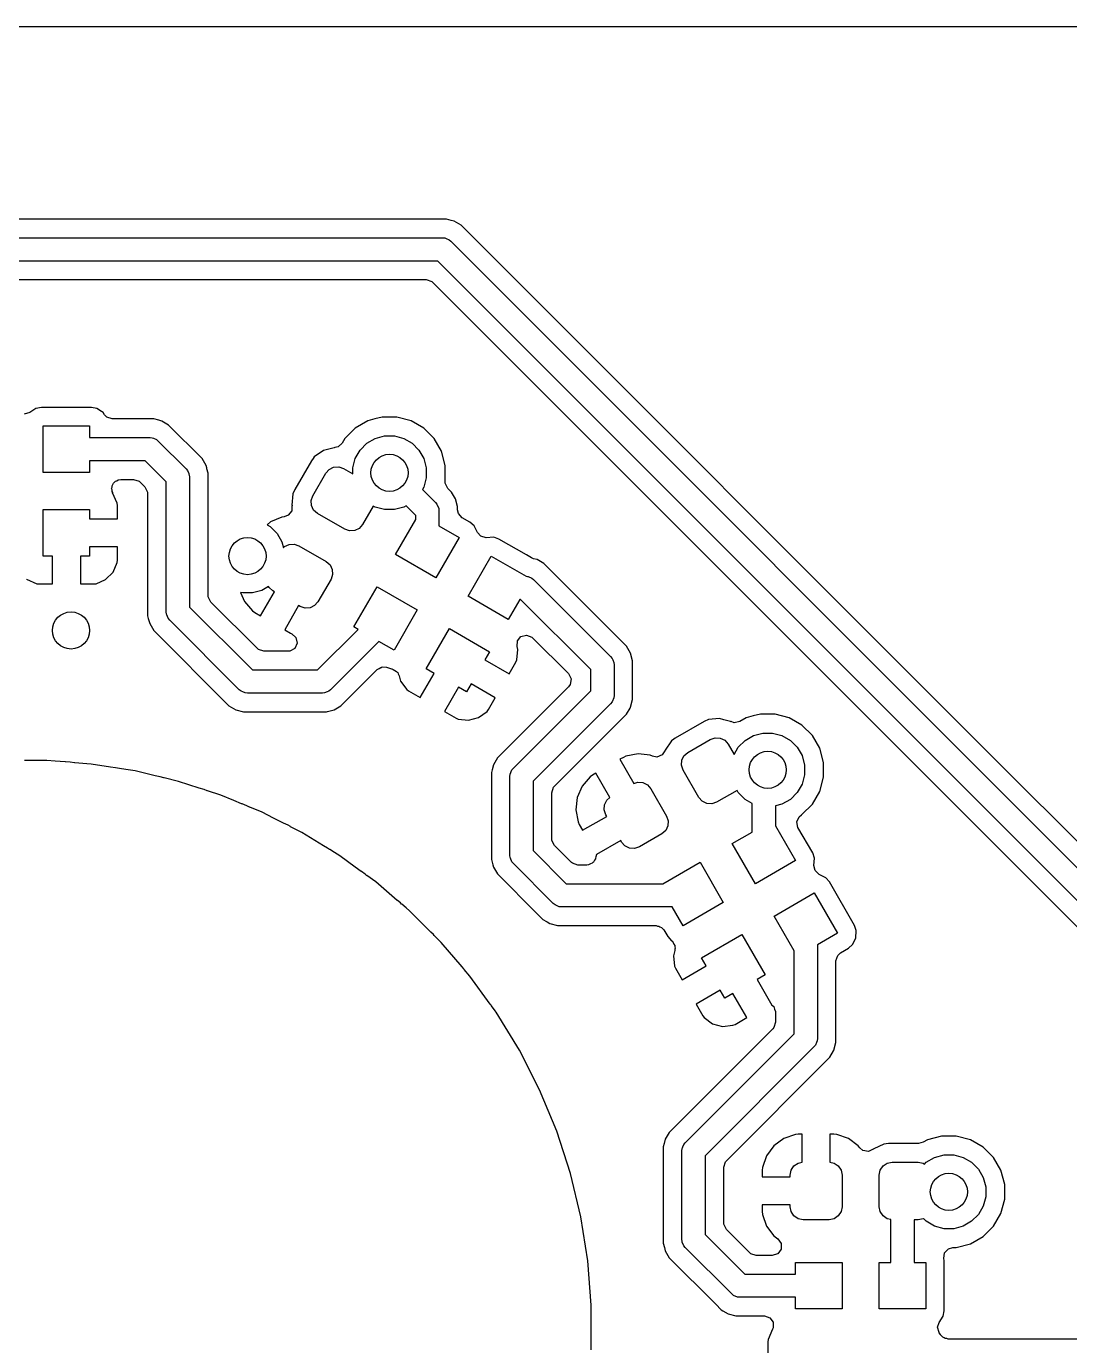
# Model space of a CAD drawing. Extents: x 0.79 to 7.64, y -5.35 to -0.98.
# Drawn here: x 2.757 to 3.199, y -1.543 to -0.984 of the extents above; entities that cross this region are included whole.
import ezdxf

# ---------------------------------------------------------------- set-up
doc = ezdxf.new("R2010")
doc.units = 0
doc.header["$MEASUREMENT"] = 0
doc.layers.add('BLACK', color=7, linetype='CONTINUOUS')

msp = doc.modelspace()

# ---------------------------------------------------------------- linework, layer by layer
at = {"layer": 'BLACK', "linetype": 'CONTINUOUS'}
for p, q in [((0.98442, -0.98427), (3.70865, -0.98427)), ((2.93476, -1.06593), (2.57649, -1.06593)), ((2.93675, -1.06646), (2.93476, -1.06593)), ((2.93802, -1.0668), (2.93675, -1.06646)), ((2.94094, -1.06849), (2.93802, -1.0668)), ((2.93802, -1.0668), (2.93802, -1.0668)), ((3.16314, -1.29068), (2.94094, -1.06849)), ((2.94094, -1.06849), (2.94094, -1.06849)), ((2.94094, -1.06849), (2.94094, -1.06849)), ((2.5748, -1.07382), (2.93307, -1.07382)), ((2.93307, -1.07382), (2.93403, -1.07391)), ((2.93403, -1.07391), (2.93403, -1.07391)), ((2.93403, -1.07391), (2.93455, -1.07413)), ((2.93455, -1.07413), (2.9358, -1.07465)), ((2.9358, -1.07465), (2.93581, -1.07465)), ((2.93581, -1.07465), (2.93655, -1.07526)), ((2.93655, -1.07526), (3.70624, -1.84495)), ((2.93103, -1.08366), (2.57684, -1.08366)), ((3.69783, -1.85046), (2.93103, -1.08366)), ((2.58173, -1.09156), (2.92615, -1.09156)), ((2.92615, -1.09156), (2.92844, -1.0923)), ((2.92844, -1.0923), (2.9289, -1.0927)), ((2.9289, -1.0927), (3.6888, -1.85259)), ((2.75807, -1.14786), (2.75575, -1.14852)), ((2.7607, -1.14611), (2.75807, -1.14786)), ((2.763, -1.14565), (2.7607, -1.14611)), ((2.7607, -1.14611), (2.7607, -1.14611)), ((2.78424, -1.14565), (2.763, -1.14565)), ((2.763, -1.14565), (2.763, -1.14565)), ((2.763, -1.14565), (2.763, -1.14565)), ((2.78654, -1.14611), (2.78424, -1.14565)), ((2.78424, -1.14565), (2.78424, -1.14565)), ((2.78851, -1.14742), (2.78654, -1.14611)), ((2.78654, -1.14611), (2.78654, -1.14611)), ((2.78654, -1.14611), (2.78654, -1.14611)), ((2.78654, -1.14611), (2.78654, -1.14611)), ((2.78916, -1.14785), (2.78851, -1.14742)), ((2.78981, -1.14884), (2.78916, -1.14785)), ((2.78916, -1.14785), (2.78916, -1.14785)), ((2.79076, -1.14983), (2.78981, -1.14884)), ((2.79306, -1.15057), (2.79076, -1.14983)), ((2.81074, -1.15057), (2.79306, -1.15057)), ((2.81274, -1.15111), (2.81074, -1.15057)), ((2.81074, -1.15057), (2.81074, -1.15057)), ((2.814, -1.15144), (2.81274, -1.15111)), ((2.90434, -1.15057), (2.90143, -1.15135)), ((2.90745, -1.14974), (2.90434, -1.15057)), ((2.91367, -1.14974), (2.90745, -1.14974)), ((2.91968, -1.15135), (2.91367, -1.14974)), ((2.76378, -1.17323), (2.76378, -1.15354)), ((2.76378, -1.15354), (2.78346, -1.15354)), ((2.78346, -1.15354), (2.78346, -1.15846)), ((2.81692, -1.15313), (2.814, -1.15144)), ((2.814, -1.15144), (2.814, -1.15144)), ((2.83112, -1.16733), (2.81692, -1.15313)), ((2.81692, -1.15313), (2.81692, -1.15313)), ((2.81692, -1.15313), (2.81692, -1.15313)), ((2.89604, -1.15446), (2.89164, -1.15886)), ((2.90143, -1.15135), (2.89604, -1.15446)), ((2.92508, -1.15446), (2.91968, -1.15135)), ((2.92948, -1.15886), (2.92508, -1.15446)), ((2.78346, -1.15846), (2.80906, -1.15846)), ((2.80906, -1.15846), (2.81002, -1.15856)), ((2.81002, -1.15856), (2.81002, -1.15856)), ((2.81002, -1.15856), (2.81053, -1.15877)), ((2.81053, -1.15877), (2.81179, -1.15929)), ((2.81179, -1.15929), (2.81179, -1.15929)), ((2.81179, -1.15929), (2.81253, -1.15991)), ((2.81253, -1.15991), (2.82435, -1.17172)), ((2.89053, -1.16078), (2.88874, -1.16239)), ((2.89164, -1.15886), (2.89053, -1.16078)), ((2.89807, -1.16379), (2.90097, -1.16089)), ((2.90097, -1.16089), (2.90453, -1.15883)), ((2.90453, -1.15883), (2.9085, -1.15777)), ((2.9085, -1.15777), (2.91261, -1.15777)), ((2.91261, -1.15777), (2.91659, -1.15883)), ((2.91659, -1.15883), (2.92015, -1.16089)), ((2.92015, -1.16089), (2.92305, -1.16379)), ((2.93259, -1.16425), (2.92948, -1.15886)), ((2.83281, -1.17025), (2.83112, -1.16733)), ((2.83112, -1.16733), (2.83112, -1.16733)), ((2.83112, -1.16733), (2.83112, -1.16733)), ((2.87817, -1.16733), (2.87747, -1.16824)), ((2.87867, -1.16668), (2.87817, -1.16733)), ((2.88255, -1.16396), (2.87867, -1.16668)), ((2.87867, -1.16668), (2.87867, -1.16668)), ((2.88711, -1.16274), (2.88255, -1.16396)), ((2.88255, -1.16396), (2.88255, -1.16396)), ((2.88745, -1.16271), (2.88711, -1.16274)), ((2.88874, -1.16239), (2.88744, -1.16261)), ((2.88744, -1.16261), (2.88745, -1.16271)), ((2.89495, -1.17132), (2.89601, -1.16735)), ((2.89601, -1.16735), (2.89807, -1.16379)), ((2.92305, -1.16379), (2.92511, -1.16735)), ((2.92511, -1.16735), (2.92617, -1.17132)), ((2.9342, -1.17025), (2.93259, -1.16425)), ((2.78346, -1.17323), (2.76378, -1.17323)), ((2.80702, -1.16831), (2.78346, -1.16831)), ((2.78346, -1.16831), (2.78346, -1.17323)), ((2.81594, -1.17724), (2.80702, -1.16831)), ((2.82435, -1.17172), (2.82496, -1.17246)), ((2.82496, -1.17246), (2.82496, -1.17246)), ((2.82496, -1.17246), (2.82546, -1.17367)), ((2.83308, -1.17125), (2.83281, -1.17025)), ((2.83281, -1.17025), (2.83281, -1.17025)), ((2.8332, -1.17173), (2.83308, -1.17125)), ((2.83308, -1.17125), (2.83308, -1.17125)), ((2.83368, -1.17351), (2.8332, -1.17173)), ((2.83368, -1.21793), (2.83368, -1.17351)), ((2.83368, -1.17351), (2.83368, -1.17351)), ((2.87747, -1.16824), (2.87039, -1.18051)), ((2.87747, -1.16824), (2.87747, -1.16824)), ((2.87747, -1.16824), (2.87747, -1.16824)), ((2.88352, -1.17355), (2.88494, -1.17193)), ((2.88494, -1.17193), (2.88687, -1.17098)), ((2.88687, -1.17098), (2.88902, -1.17084)), ((2.88902, -1.17084), (2.89105, -1.17153)), ((2.89105, -1.17153), (2.89495, -1.17378)), ((2.89495, -1.17378), (2.89495, -1.17132)), ((2.92617, -1.17132), (2.92617, -1.17544)), ((2.9342, -1.17027), (2.9342, -1.17025)), ((2.9342, -1.17649), (2.9342, -1.17027)), ((2.79297, -1.17889), (2.79336, -1.17835)), ((2.79297, -1.17946), (2.79297, -1.17889)), ((2.79336, -1.17835), (2.79358, -1.17772)), ((2.79358, -1.17772), (2.79405, -1.1774)), ((2.79405, -1.1774), (2.79438, -1.17695)), ((2.79438, -1.17695), (2.79502, -1.17674)), ((2.79502, -1.17674), (2.79557, -1.17636)), ((2.79557, -1.17636), (2.79667, -1.1762)), ((2.79667, -1.1762), (2.80213, -1.1762)), ((2.80213, -1.1762), (2.80442, -1.17695)), ((2.80442, -1.17695), (2.80489, -1.17734)), ((2.80489, -1.17734), (2.80691, -1.17936)), ((2.81594, -1.23228), (2.81594, -1.17724)), ((2.82546, -1.17367), (2.82558, -1.17398)), ((2.82558, -1.17398), (2.82569, -1.17424)), ((2.82569, -1.17424), (2.82579, -1.1752)), ((2.82579, -1.1752), (2.82579, -1.23025)), ((2.87801, -1.18309), (2.88352, -1.17355)), ((2.92617, -1.17544), (2.92511, -1.17941)), ((2.93417, -1.17671), (2.9342, -1.17649)), ((2.93419, -1.17783), (2.93417, -1.17671)), ((2.93528, -1.17998), (2.93419, -1.17783)), ((2.79278, -1.17999), (2.79297, -1.17946)), ((2.79297, -1.18063), (2.79278, -1.17999)), ((2.79297, -1.1813), (2.79297, -1.18063)), ((2.7933, -1.18176), (2.79297, -1.1813)), ((2.79323, -1.18186), (2.79331, -1.18182)), ((2.79516, -1.18623), (2.79323, -1.18186)), ((2.79331, -1.18182), (2.7933, -1.18176)), ((2.80691, -1.17936), (2.808, -1.18151)), ((2.808, -1.18151), (2.80805, -1.18212)), ((2.80805, -1.18212), (2.80805, -1.2306)), ((2.86964, -1.18233), (2.86923, -1.18703)), ((2.87039, -1.18051), (2.86964, -1.18233)), ((2.86964, -1.18233), (2.86964, -1.18233)), ((2.87039, -1.18051), (2.87039, -1.18051)), ((2.87732, -1.18513), (2.87801, -1.18309)), ((2.92511, -1.17941), (2.92454, -1.1804)), ((2.92454, -1.1804), (2.93007, -1.18593)), ((2.93684, -1.18154), (2.93528, -1.17998)), ((2.93853, -1.18446), (2.93684, -1.18154)), ((2.9394, -1.18772), (2.93853, -1.18446)), ((2.93853, -1.18446), (2.93853, -1.18446)), ((2.93853, -1.18446), (2.93853, -1.18446)), ((2.76378, -1.20866), (2.76378, -1.18898)), ((2.76378, -1.18898), (2.78346, -1.18898)), ((2.78346, -1.18898), (2.78346, -1.19291)), ((2.79528, -1.18721), (2.79516, -1.18623)), ((2.79528, -1.19291), (2.79528, -1.18721)), ((2.79528, -1.18721), (2.79528, -1.18721)), ((2.86912, -1.18952), (2.8676, -1.19139)), ((2.86923, -1.18738), (2.86912, -1.18952)), ((2.86923, -1.18703), (2.86923, -1.18703)), ((2.86923, -1.18703), (2.86925, -1.18711)), ((2.86926, -1.18737), (2.86923, -1.18738)), ((2.86925, -1.18711), (2.86924, -1.18721)), ((2.86924, -1.18721), (2.86926, -1.18737)), ((2.87746, -1.18728), (2.87732, -1.18513)), ((2.87841, -1.1892), (2.87746, -1.18728)), ((2.88003, -1.19062), (2.87841, -1.1892)), ((2.90369, -1.18744), (2.89915, -1.1953)), ((2.90453, -1.18793), (2.90369, -1.18744)), ((2.9085, -1.18899), (2.90453, -1.18793)), ((2.91261, -1.18899), (2.9085, -1.18899)), ((2.91659, -1.18793), (2.91261, -1.18899)), ((2.91758, -1.18736), (2.91659, -1.18793)), ((2.92166, -1.19145), (2.91758, -1.18736)), ((2.93007, -1.18593), (2.93068, -1.18667)), ((2.93068, -1.18667), (2.93141, -1.18845)), ((2.93141, -1.18845), (2.93151, -1.18941)), ((2.93151, -1.18941), (2.93151, -1.19585)), ((2.9394, -1.18904), (2.9394, -1.18772)), ((2.9394, -1.18772), (2.9394, -1.18772)), ((2.93974, -1.19063), (2.9394, -1.18904)), ((2.78346, -1.19291), (2.79528, -1.19291)), ((2.79528, -1.19291), (2.79528, -1.19291)), ((2.86008, -1.1942), (2.85867, -1.19541)), ((2.85867, -1.19541), (2.85998, -1.19617)), ((2.86487, -1.19211), (2.86008, -1.1942)), ((2.86008, -1.1942), (2.86008, -1.1942)), ((2.86592, -1.19199), (2.86487, -1.19211)), ((2.86487, -1.19211), (2.86487, -1.19211)), ((2.8676, -1.19139), (2.86592, -1.19199)), ((2.89162, -1.19731), (2.88003, -1.19062)), ((2.89915, -1.1953), (2.89773, -1.19691)), ((2.91314, -1.20798), (2.92166, -1.19321)), ((2.92166, -1.19321), (2.92166, -1.19145)), ((2.93151, -1.19585), (2.94003, -1.20077)), ((2.94135, -1.19242), (2.93974, -1.19063)), ((2.94465, -1.19432), (2.94135, -1.19242)), ((2.94642, -1.19587), (2.94465, -1.19432)), ((2.94781, -1.19869), (2.94642, -1.19587)), ((2.85998, -1.19617), (2.86289, -1.19907)), ((2.86289, -1.19907), (2.86494, -1.20263)), ((2.89366, -1.19801), (2.89162, -1.19731)), ((2.89581, -1.19787), (2.89366, -1.19801)), ((2.89773, -1.19691), (2.89581, -1.19787)), ((2.94003, -1.20077), (2.93019, -1.21782)), ((2.94781, -1.19871), (2.94781, -1.19869)), ((2.94781, -1.19869), (2.94781, -1.19869)), ((2.94923, -1.20028), (2.94781, -1.19871)), ((2.95157, -1.20087), (2.94923, -1.20028)), ((2.95472, -1.20066), (2.95157, -1.20087)), ((2.95694, -1.20142), (2.95472, -1.20066)), ((2.95472, -1.20066), (2.95472, -1.20066)), ((2.9686, -1.20815), (2.95694, -1.20142)), ((2.95694, -1.20142), (2.95694, -1.20142)), ((2.95694, -1.20142), (2.95694, -1.20142)), ((2.79528, -1.20472), (2.78346, -1.20472)), ((2.78346, -1.20472), (2.78346, -1.20866)), ((2.79528, -1.21043), (2.79528, -1.20472)), ((2.79528, -1.20472), (2.79528, -1.20472)), ((2.86494, -1.20263), (2.86562, -1.20515)), ((2.86562, -1.20515), (2.86605, -1.20466)), ((2.86605, -1.20466), (2.86797, -1.20371)), ((2.86797, -1.20371), (2.87012, -1.20357)), ((2.87012, -1.20357), (2.87216, -1.20426)), ((2.87216, -1.20426), (2.88375, -1.21095)), ((2.76772, -1.20866), (2.76378, -1.20866)), ((2.76772, -1.22047), (2.76772, -1.20866)), ((2.78346, -1.20866), (2.77953, -1.20866)), ((2.77953, -1.20866), (2.77953, -1.22047)), ((2.79338, -1.21545), (2.79516, -1.21141)), ((2.79516, -1.21141), (2.79528, -1.21043)), ((2.79528, -1.21043), (2.79528, -1.21043)), ((2.88375, -1.21095), (2.88537, -1.21237)), ((2.88537, -1.21237), (2.88632, -1.2143)), ((2.93019, -1.21782), (2.91314, -1.20798)), ((2.94383, -1.22569), (2.95367, -1.20864)), ((2.95367, -1.20864), (2.96849, -1.2172)), ((2.97072, -1.20937), (2.9686, -1.20815)), ((2.97166, -1.20976), (2.97072, -1.20937)), ((2.9731, -1.21015), (2.97166, -1.20976)), ((2.97602, -1.21183), (2.9731, -1.21015)), ((2.9731, -1.21015), (2.9731, -1.21015)), ((2.9731, -1.21015), (2.9731, -1.21015)), ((3.01104, -1.24686), (2.97602, -1.21183)), ((2.97602, -1.21183), (2.97602, -1.21183)), ((2.97602, -1.21183), (2.97602, -1.21183)), ((2.79026, -1.21857), (2.79338, -1.21545)), ((2.83368, -1.22536), (2.83368, -1.21793)), ((2.88646, -1.21645), (2.88577, -1.21848)), ((2.88632, -1.2143), (2.88646, -1.21645)), ((2.96849, -1.2172), (2.96911, -1.21726)), ((2.96911, -1.21726), (2.96911, -1.21726)), ((2.96911, -1.21726), (2.96935, -1.21736)), ((2.96935, -1.21736), (2.97089, -1.218)), ((2.97089, -1.218), (2.97089, -1.218)), ((2.97089, -1.218), (2.97163, -1.21861)), ((2.75666, -1.21843), (2.75666, -1.21843)), ((2.75666, -1.21843), (2.76103, -1.22036)), ((2.76103, -1.22036), (2.76202, -1.22047)), ((2.76202, -1.22047), (2.76772, -1.22047)), ((2.77953, -1.22047), (2.77953, -1.22047)), ((2.77953, -1.22047), (2.78523, -1.22047)), ((2.78523, -1.22047), (2.78622, -1.22036)), ((2.78523, -1.22047), (2.78523, -1.22047)), ((2.78622, -1.22036), (2.79026, -1.21857)), ((2.85642, -1.22321), (2.85245, -1.22427)), ((2.85591, -1.23398), (2.86181, -1.22375)), ((2.85932, -1.22154), (2.85642, -1.22321)), ((2.85952, -1.22194), (2.85932, -1.22154)), ((2.86113, -1.22335), (2.85952, -1.22194)), ((2.86181, -1.22375), (2.86113, -1.22335)), ((2.88577, -1.21848), (2.88025, -1.22803)), ((2.89542, -1.23866), (2.90527, -1.22161)), ((2.90527, -1.22161), (2.92231, -1.23146)), ((2.97163, -1.21861), (3.00427, -1.25124)), ((2.83373, -1.22597), (2.83368, -1.22536)), ((2.83482, -1.22812), (2.83373, -1.22597)), ((2.85456, -1.24785), (2.83482, -1.22812)), ((2.84834, -1.22427), (2.84736, -1.22401)), ((2.84736, -1.22401), (2.84906, -1.2279)), ((2.85245, -1.22427), (2.84834, -1.22427)), ((2.84906, -1.2279), (2.85246, -1.23186)), ((2.88025, -1.22803), (2.87884, -1.22965)), ((2.96087, -1.23553), (2.94383, -1.22569)), ((2.9658, -1.22701), (2.96087, -1.23553)), ((2.96611, -1.22701), (2.9658, -1.22701)), ((2.99587, -1.25676), (2.96611, -1.22701)), ((2.80805, -1.2306), (2.80805, -1.23397)), ((2.80805, -1.23397), (2.80834, -1.23506)), ((2.81604, -1.23324), (2.81594, -1.23228)), ((2.81614, -1.23348), (2.81604, -1.23324)), ((2.81604, -1.23324), (2.81604, -1.23324)), ((2.81677, -1.23502), (2.81614, -1.23348)), ((2.82579, -1.23025), (2.85243, -1.25689)), ((2.85246, -1.23186), (2.85342, -1.23254)), ((2.85342, -1.23254), (2.85591, -1.23398)), ((2.87204, -1.22965), (2.86614, -1.23988)), ((2.87273, -1.23005), (2.87204, -1.22965)), ((2.87476, -1.23074), (2.87273, -1.23005)), ((2.87691, -1.2306), (2.87476, -1.23074)), ((2.87884, -1.22965), (2.87691, -1.2306)), ((2.92231, -1.23146), (2.91247, -1.2485)), ((2.80834, -1.23506), (2.80892, -1.23723)), ((2.80892, -1.23723), (2.81061, -1.24015)), ((2.81061, -1.24015), (2.81061, -1.24015)), ((2.81061, -1.24015), (2.81061, -1.24015)), ((2.81061, -1.24015), (2.84253, -1.27207)), ((2.81739, -1.23576), (2.81677, -1.23502)), ((2.81677, -1.23502), (2.81677, -1.23502)), ((2.84691, -1.26529), (2.81739, -1.23576)), ((2.86614, -1.23988), (2.86863, -1.24132)), ((2.88008, -1.25689), (2.89725, -1.23972)), ((2.89725, -1.23972), (2.89542, -1.23866)), ((2.92611, -1.25638), (2.93595, -1.23933)), ((2.93595, -1.23933), (2.953, -1.24917)), ((2.86863, -1.24132), (2.86914, -1.24156)), ((2.86914, -1.24156), (2.87092, -1.24319)), ((2.87139, -1.24555), (2.87039, -1.24774)), ((2.87092, -1.24319), (2.87139, -1.24555)), ((2.90608, -1.24481), (2.8856, -1.26529)), ((2.91247, -1.2485), (2.90608, -1.24481)), ((2.96464, -1.24699), (2.96477, -1.24458)), ((2.96477, -1.24458), (2.96629, -1.24271)), ((2.96629, -1.24271), (2.96861, -1.24209)), ((2.96861, -1.24209), (2.97086, -1.24295)), ((2.97086, -1.24295), (2.97116, -1.24322)), ((2.97116, -1.24322), (2.9864, -1.25846)), ((2.85503, -1.24825), (2.85456, -1.24785)), ((2.85732, -1.249), (2.85503, -1.24825)), ((2.86752, -1.249), (2.85732, -1.249)), ((2.86829, -1.24892), (2.86752, -1.249)), ((2.87039, -1.24774), (2.86829, -1.24892)), ((2.953, -1.24917), (2.95103, -1.25258)), ((2.96451, -1.25264), (2.96498, -1.24825)), ((2.96498, -1.24825), (2.96464, -1.24699)), ((2.96498, -1.24825), (2.96498, -1.24825)), ((3.00427, -1.25124), (3.00488, -1.25199)), ((3.01273, -1.24978), (3.01104, -1.24686)), ((3.01104, -1.24686), (3.01104, -1.24686)), ((3.01104, -1.24686), (3.01104, -1.24686)), ((3.0136, -1.25304), (3.01273, -1.24978)), ((3.01273, -1.24978), (3.01273, -1.24978)), ((3.01273, -1.24978), (3.01273, -1.24978)), ((2.85243, -1.25689), (2.88008, -1.25689)), ((2.88999, -1.27207), (2.90534, -1.25671)), ((2.90534, -1.25671), (2.90613, -1.25631)), ((2.90613, -1.25631), (2.90684, -1.25578)), ((2.90684, -1.25578), (2.90717, -1.25578)), ((2.90717, -1.25578), (2.90748, -1.25562)), ((2.90748, -1.25562), (2.90925, -1.25575)), ((2.90925, -1.25575), (2.9093, -1.25576)), ((2.9093, -1.25576), (2.91142, -1.25648)), ((2.91142, -1.25648), (2.91158, -1.25647)), ((2.91158, -1.25647), (2.91207, -1.25663)), ((2.91207, -1.25663), (2.91279, -1.25714)), ((2.91279, -1.25714), (2.91359, -1.25752)), ((2.92952, -1.25835), (2.92611, -1.25638)), ((2.95103, -1.25258), (2.96126, -1.25849)), ((2.96126, -1.25849), (2.96411, -1.25355)), ((2.96411, -1.25355), (2.96451, -1.25264)), ((2.96411, -1.25355), (2.96411, -1.25355)), ((2.96451, -1.25264), (2.96451, -1.25264)), ((2.99587, -1.26568), (2.99587, -1.25676)), ((3.00488, -1.25199), (3.00488, -1.25199)), ((3.00488, -1.25199), (3.00515, -1.25264)), ((3.00515, -1.25264), (3.0056, -1.25372)), ((3.0056, -1.25372), (3.00561, -1.25376)), ((3.00561, -1.25376), (3.00571, -1.25472)), ((3.00571, -1.25472), (3.00571, -1.26772)), ((3.0136, -1.26603), (3.0136, -1.25304)), ((2.91359, -1.25752), (2.91378, -1.25784)), ((2.91378, -1.25784), (2.91404, -1.25802)), ((2.91404, -1.25802), (2.91423, -1.25859)), ((2.91423, -1.25859), (2.91468, -1.25934)), ((2.91468, -1.25934), (2.91527, -1.26157)), ((2.91527, -1.26157), (2.91527, -1.26157)), ((2.91527, -1.26157), (2.91788, -1.26513)), ((2.92361, -1.26857), (2.92952, -1.25835)), ((2.94513, -1.26281), (2.94316, -1.26622)), ((2.95536, -1.26872), (2.94513, -1.26281)), ((2.96126, -1.25849), (2.96126, -1.25849)), ((2.9864, -1.25846), (2.9875, -1.26061)), ((2.9875, -1.26061), (2.98712, -1.26299)), ((2.84766, -1.2659), (2.84691, -1.26529)), ((2.84843, -1.26622), (2.84766, -1.2659)), ((2.84766, -1.2659), (2.84766, -1.2659)), ((2.84943, -1.26664), (2.84843, -1.26622)), ((2.85039, -1.26673), (2.84943, -1.26664)), ((2.84943, -1.26664), (2.84943, -1.26664)), ((2.88212, -1.26673), (2.85039, -1.26673)), ((2.88308, -1.26664), (2.88212, -1.26673)), ((2.88409, -1.26622), (2.88308, -1.26664)), ((2.88308, -1.26664), (2.88308, -1.26664)), ((2.88485, -1.2659), (2.88409, -1.26622)), ((2.8856, -1.26529), (2.88485, -1.2659)), ((2.88485, -1.2659), (2.88485, -1.2659)), ((2.91788, -1.26513), (2.91788, -1.26513)), ((2.91788, -1.26513), (2.91868, -1.26572)), ((2.91868, -1.26572), (2.92361, -1.26857)), ((2.93975, -1.26425), (2.93384, -1.27448)), ((2.94316, -1.26622), (2.93975, -1.26425)), ((2.9864, -1.26398), (2.95628, -1.2941)), ((2.96306, -1.29849), (2.99587, -1.26568)), ((2.98712, -1.26299), (2.9864, -1.26398)), ((3.00571, -1.26772), (3.00561, -1.26868)), ((3.0136, -1.2694), (3.0136, -1.26603)), ((2.84253, -1.27207), (2.84253, -1.27207)), ((2.84253, -1.27207), (2.84253, -1.27207)), ((2.84253, -1.27207), (2.84545, -1.27375)), ((2.84545, -1.27375), (2.84545, -1.27375)), ((2.84545, -1.27375), (2.84545, -1.27375)), ((2.84545, -1.27375), (2.84545, -1.27375)), ((2.84545, -1.27375), (2.84871, -1.27463)), ((2.88435, -1.27448), (2.88706, -1.27375)), ((2.88706, -1.27375), (2.88999, -1.27207)), ((2.88706, -1.27375), (2.88706, -1.27375)), ((2.88706, -1.27375), (2.88706, -1.27375)), ((2.88999, -1.27207), (2.88999, -1.27207)), ((2.88999, -1.27207), (2.88999, -1.27207)), ((2.95191, -1.27445), (2.95251, -1.27365)), ((2.95251, -1.27365), (2.95536, -1.26872)), ((2.95251, -1.27365), (2.95251, -1.27365)), ((3.00427, -1.2712), (2.97146, -1.30401)), ((3.00488, -1.27045), (3.00427, -1.2712)), ((3.00561, -1.26868), (3.00488, -1.27045)), ((3.00561, -1.26868), (3.00561, -1.26868)), ((3.01104, -1.27559), (3.0125, -1.27306)), ((3.0125, -1.27306), (3.01273, -1.27266)), ((3.01273, -1.27266), (3.0136, -1.2694)), ((2.84871, -1.27463), (2.84871, -1.27463)), ((2.84871, -1.27463), (2.8838, -1.27463)), ((2.8838, -1.27463), (2.88435, -1.27448)), ((2.8838, -1.27463), (2.8838, -1.27463)), ((2.93384, -1.27448), (2.93878, -1.27733)), ((2.93878, -1.27733), (2.93969, -1.27772)), ((2.93969, -1.27772), (2.93969, -1.27772)), ((2.93969, -1.27772), (2.94408, -1.2782)), ((2.94408, -1.2782), (2.94835, -1.27706)), ((2.94408, -1.2782), (2.94408, -1.2782)), ((2.94835, -1.27706), (2.95191, -1.27445)), ((2.95191, -1.27445), (2.95191, -1.27445)), ((2.98049, -1.30614), (3.00866, -1.27797)), ((3.00866, -1.27797), (3.01104, -1.27559)), ((3.00866, -1.27797), (3.00866, -1.27797)), ((3.04395, -1.27866), (3.03168, -1.28574)), ((3.04577, -1.27791), (3.04395, -1.27866)), ((3.04395, -1.27866), (3.04395, -1.27866)), ((3.05048, -1.27749), (3.04577, -1.27791)), ((3.04577, -1.27791), (3.04577, -1.27791)), ((3.05226, -1.27797), (3.05048, -1.27749)), ((3.05048, -1.27749), (3.05048, -1.27749)), ((3.05048, -1.27749), (3.05048, -1.27749)), ((3.05504, -1.27872), (3.05226, -1.27797)), ((3.05535, -1.27886), (3.05504, -1.27872)), ((3.05539, -1.27878), (3.05535, -1.27886)), ((3.05666, -1.27925), (3.05539, -1.27878)), ((3.05902, -1.27875), (3.05666, -1.27925)), ((3.06174, -1.27718), (3.05902, -1.27875)), ((3.06475, -1.27638), (3.06174, -1.27718)), ((3.06775, -1.27557), (3.06475, -1.27638)), ((3.07398, -1.27557), (3.06775, -1.27557)), ((3.07999, -1.27718), (3.07398, -1.27557)), ((3.08538, -1.28029), (3.07999, -1.27718)), ((3.06128, -1.28672), (3.06484, -1.28466)), ((3.06484, -1.28466), (3.06881, -1.2836)), ((3.06881, -1.2836), (3.07292, -1.2836)), ((3.07292, -1.2836), (3.07689, -1.28466)), ((3.07689, -1.28466), (3.08045, -1.28672)), ((3.08978, -1.2847), (3.08538, -1.28029)), ((3.0929, -1.29009), (3.08978, -1.2847)), ((3.02738, -1.29089), (3.02733, -1.29097)), ((3.0274, -1.29081), (3.02738, -1.29089)), ((3.02741, -1.29081), (3.0274, -1.29081)), ((3.03012, -1.28694), (3.02741, -1.29081)), ((3.03109, -1.28619), (3.03012, -1.28694)), ((3.03168, -1.28574), (3.03109, -1.28619)), ((3.03168, -1.28574), (3.03168, -1.28574)), ((3.03168, -1.28574), (3.03168, -1.28574)), ((3.03699, -1.29179), (3.04653, -1.28628)), ((3.04653, -1.28628), (3.04857, -1.28559)), ((3.04857, -1.28559), (3.05072, -1.28573)), ((3.05072, -1.28573), (3.05264, -1.28668)), ((3.05264, -1.28668), (3.05406, -1.2883)), ((3.05406, -1.2883), (3.0566, -1.29269)), ((3.0566, -1.29269), (3.05837, -1.28963)), ((3.05837, -1.28963), (3.06128, -1.28672)), ((3.08045, -1.28672), (3.08336, -1.28963)), ((3.08336, -1.28963), (3.08542, -1.29319)), ((3.09451, -1.2961), (3.0929, -1.29009)), ((3.3151, -1.44265), (3.16314, -1.29068)), ((2.75784, -1.29526), (2.75591, -1.29518)), ((2.76534, -1.29526), (2.75784, -1.29526)), ((2.76891, -1.29554), (2.76534, -1.29526)), ((2.77314, -1.29587), (2.76891, -1.29554)), ((2.77322, -1.29588), (2.77314, -1.29587)), ((2.77524, -1.29596), (2.77322, -1.29588)), ((2.77705, -1.29618), (2.77524, -1.29596)), ((2.77713, -1.29618), (2.77705, -1.29618)), ((2.78234, -1.29659), (2.77713, -1.29618)), ((2.77713, -1.29618), (2.77713, -1.29618)), ((2.95628, -1.2941), (2.95459, -1.29702)), ((3.0097, -1.29391), (3.00824, -1.29475)), ((3.00824, -1.29475), (3.01418, -1.30505)), ((3.01077, -1.29342), (3.0097, -1.29391)), ((3.0097, -1.29391), (3.0097, -1.29391)), ((3.0159, -1.29245), (3.01077, -1.29342)), ((3.01077, -1.29342), (3.01077, -1.29342)), ((3.02109, -1.29303), (3.0159, -1.29245)), ((3.0159, -1.29245), (3.0159, -1.29245)), ((3.02206, -1.29345), (3.02109, -1.29303)), ((3.02382, -1.29377), (3.02206, -1.29345)), ((3.02607, -1.29291), (3.02382, -1.29377)), ((3.02724, -1.29111), (3.02607, -1.29291)), ((3.02726, -1.29112), (3.02724, -1.29111)), ((3.02733, -1.29097), (3.02726, -1.29112)), ((3.03428, -1.29729), (3.03442, -1.29514)), ((3.03442, -1.29514), (3.03537, -1.29321)), ((3.03537, -1.29321), (3.03699, -1.29179)), ((3.08542, -1.29319), (3.08648, -1.29716)), ((3.09451, -1.30233), (3.09451, -1.2961)), ((2.78416, -1.29674), (2.78234, -1.29659)), ((2.7923, -1.29803), (2.78416, -1.29674)), ((2.78416, -1.29674), (2.78416, -1.29674)), ((2.78416, -1.29674), (2.78416, -1.29674)), ((2.79237, -1.29804), (2.7923, -1.29803)), ((2.7923, -1.29803), (2.7923, -1.29803)), ((2.79445, -1.29829), (2.79237, -1.29804)), ((2.79612, -1.29863), (2.79445, -1.29829)), ((2.79876, -1.29905), (2.79612, -1.29863)), ((2.8028, -1.29969), (2.79876, -1.29905)), ((2.81124, -1.30171), (2.8028, -1.29969)), ((2.8028, -1.29969), (2.8028, -1.29969)), ((2.81124, -1.30172), (2.81124, -1.30171)), ((2.8113, -1.30173), (2.81124, -1.30172)), ((2.8134, -1.30216), (2.8113, -1.30173)), ((2.95403, -1.29914), (2.95372, -1.30028)), ((2.95372, -1.30028), (2.95372, -1.30028)), ((2.95372, -1.30028), (2.95372, -1.33375)), ((2.95459, -1.29702), (2.95403, -1.29914)), ((2.95403, -1.29914), (2.95403, -1.29914)), ((2.95403, -1.29914), (2.95403, -1.29914)), ((2.95459, -1.29702), (2.95459, -1.29702)), ((2.96161, -1.30197), (2.96171, -1.30101)), ((2.96161, -1.33543), (2.96161, -1.30197)), ((2.96171, -1.30101), (2.96244, -1.29923)), ((2.96244, -1.29923), (2.96306, -1.29849)), ((2.96244, -1.29923), (2.96244, -1.29923)), ((2.99654, -1.30151), (2.99558, -1.30218)), ((2.99801, -1.30066), (2.99654, -1.30151)), ((3.00395, -1.31095), (2.99801, -1.30066)), ((3.03497, -1.29932), (3.03428, -1.29729)), ((3.04166, -1.31091), (3.03497, -1.29932)), ((3.08648, -1.30127), (3.08542, -1.30524)), ((3.08648, -1.29716), (3.08648, -1.30127)), ((2.81492, -1.3026), (2.8134, -1.30216)), ((2.81501, -1.30262), (2.81492, -1.3026)), ((2.82115, -1.30409), (2.81501, -1.30262)), ((2.81501, -1.30262), (2.81501, -1.30262)), ((2.82984, -1.30692), (2.82115, -1.30409)), ((2.8299, -1.30694), (2.82984, -1.30692)), ((2.82984, -1.30692), (2.82984, -1.30692)), ((2.83199, -1.30754), (2.8299, -1.30694)), ((2.83334, -1.30806), (2.83199, -1.30754)), ((2.97146, -1.30401), (2.97146, -1.33339)), ((2.97935, -1.30889), (2.98009, -1.3066)), ((2.98009, -1.3066), (2.98049, -1.30614)), ((2.99218, -1.30614), (2.99009, -1.31093)), ((2.99558, -1.30218), (2.99218, -1.30614)), ((3.01418, -1.30505), (3.01584, -1.30449)), ((3.01584, -1.30449), (3.01798, -1.30463)), ((3.01798, -1.30463), (3.01991, -1.30558)), ((3.01991, -1.30558), (3.02133, -1.3072)), ((3.02133, -1.3072), (3.02802, -1.31879)), ((3.08542, -1.30524), (3.08336, -1.3088)), ((3.0929, -1.30834), (3.09451, -1.30233)), ((2.83343, -1.30809), (2.83334, -1.30806)), ((2.8391, -1.30993), (2.83343, -1.30809)), ((2.84453, -1.31218), (2.8391, -1.30993)), ((2.8391, -1.30993), (2.8391, -1.30993)), ((2.84788, -1.31356), (2.84453, -1.31218)), ((2.97935, -1.31612), (2.97935, -1.30889)), ((2.99009, -1.31093), (2.9895, -1.31612)), ((2.99009, -1.31093), (2.99009, -1.31093)), ((3.00169, -1.31404), (3.00264, -1.31211)), ((3.00264, -1.31211), (3.00395, -1.31095)), ((3.04308, -1.31253), (3.04166, -1.31091)), ((3.04501, -1.31348), (3.04308, -1.31253)), ((3.04919, -1.31293), (3.04715, -1.31362)), ((3.05787, -1.30792), (3.04919, -1.31293)), ((3.05837, -1.3088), (3.05787, -1.30792)), ((3.06128, -1.31171), (3.05837, -1.3088)), ((3.06433, -1.31347), (3.06128, -1.31171)), ((3.08045, -1.31171), (3.07689, -1.31376)), ((3.08336, -1.3088), (3.08045, -1.31171)), ((3.08978, -1.31373), (3.0929, -1.30834)), ((2.84799, -1.31361), (2.84788, -1.31356)), ((2.84805, -1.31363), (2.84799, -1.31361)), ((2.84799, -1.31361), (2.84799, -1.31361)), ((2.85008, -1.3144), (2.84805, -1.31363)), ((2.85125, -1.31496), (2.85008, -1.3144)), ((2.85135, -1.315), (2.85125, -1.31496)), ((2.85654, -1.31715), (2.85135, -1.315)), ((2.85135, -1.315), (2.85135, -1.315)), ((2.85135, -1.315), (2.85135, -1.315)), ((2.86145, -1.31965), (2.85654, -1.31715)), ((2.97935, -1.32851), (2.97935, -1.31612)), ((2.9895, -1.31612), (2.99047, -1.32125)), ((2.9895, -1.31612), (2.9895, -1.31612)), ((3.00155, -1.31618), (3.00169, -1.31404)), ((3.00224, -1.31822), (3.00155, -1.31618)), ((3.00263, -1.3189), (3.00224, -1.31822)), ((3.02802, -1.31879), (3.02871, -1.32082)), ((3.04715, -1.31362), (3.04501, -1.31348)), ((3.06433, -1.32554), (3.06433, -1.31347)), ((3.07689, -1.31376), (3.07417, -1.31449)), ((3.07417, -1.31449), (3.07417, -1.32291)), ((3.08417, -1.31905), (3.08512, -1.31828)), ((3.08512, -1.31828), (3.08538, -1.31813)), ((3.08538, -1.31813), (3.08978, -1.31373)), ((2.86558, -1.32176), (2.86145, -1.31965)), ((2.86563, -1.32178), (2.86558, -1.32176)), ((2.86756, -1.3227), (2.86563, -1.32178)), ((2.86855, -1.32327), (2.86756, -1.3227)), ((2.86864, -1.32332), (2.86855, -1.32327)), ((2.87335, -1.32572), (2.86864, -1.32332)), ((2.86864, -1.32332), (2.86864, -1.32332)), ((2.99047, -1.32125), (2.99047, -1.32125)), ((2.99047, -1.32125), (2.99097, -1.32232)), ((2.99097, -1.32232), (2.99097, -1.32232)), ((2.99097, -1.32232), (2.9924, -1.32481)), ((2.9924, -1.32481), (3.00263, -1.3189)), ((3.02857, -1.32297), (3.02762, -1.3249)), ((3.02871, -1.32082), (3.02857, -1.32297)), ((3.07417, -1.32291), (3.08269, -1.33767)), ((3.08319, -1.32125), (3.08417, -1.31905)), ((3.08369, -1.32361), (3.08319, -1.32125)), ((3.08992, -1.3344), (3.08369, -1.32361)), ((2.88252, -1.33134), (2.87335, -1.32572)), ((2.87335, -1.32572), (2.87335, -1.32572)), ((2.9794, -1.32912), (2.97935, -1.32851)), ((2.98049, -1.33127), (2.9794, -1.32912)), ((2.9924, -1.32481), (2.9924, -1.32481)), ((3.00854, -1.32913), (2.99831, -1.33504)), ((3.00893, -1.32981), (3.00854, -1.32913)), ((3.01035, -1.33143), (3.00893, -1.32981)), ((3.02601, -1.32632), (3.01646, -1.33183)), ((3.02762, -1.3249), (3.02601, -1.32632)), ((3.0558, -1.33046), (3.06433, -1.32554)), ((2.88253, -1.33134), (2.88252, -1.33134)), ((2.88431, -1.33237), (2.88253, -1.33134)), ((2.88513, -1.33294), (2.88431, -1.33237)), ((2.88522, -1.33299), (2.88513, -1.33294)), ((2.88727, -1.33425), (2.88522, -1.33299)), ((2.88522, -1.33299), (2.88522, -1.33299)), ((2.88944, -1.33558), (2.88727, -1.33425)), ((2.89605, -1.34038), (2.88944, -1.33558)), ((2.95372, -1.33375), (2.95372, -1.33712)), ((2.96171, -1.33639), (2.96161, -1.33543)), ((2.97146, -1.33339), (2.9855, -1.34744)), ((2.98763, -1.33841), (2.98049, -1.33127)), ((2.99831, -1.33504), (2.99804, -1.33605)), ((3.01228, -1.33238), (3.01035, -1.33143)), ((3.01442, -1.33252), (3.01228, -1.33238)), ((3.01646, -1.33183), (3.01442, -1.33252)), ((3.06565, -1.34751), (3.0558, -1.33046)), ((3.09067, -1.33662), (3.08992, -1.3344)), ((2.89861, -1.34224), (2.89605, -1.34038)), ((2.95372, -1.33712), (2.95434, -1.33943)), ((2.95434, -1.33943), (2.95459, -1.34038)), ((2.95459, -1.34038), (2.95628, -1.3433)), ((2.9618, -1.33662), (2.96171, -1.33639)), ((2.96171, -1.33639), (2.96171, -1.33639)), ((2.96244, -1.33817), (2.9618, -1.33662)), ((2.96306, -1.33891), (2.96244, -1.33817)), ((2.96244, -1.33817), (2.96244, -1.33817)), ((2.97998, -1.35584), (2.96306, -1.33891)), ((2.9881, -1.3388), (2.98763, -1.33841)), ((2.99039, -1.33955), (2.9881, -1.3388)), ((2.99416, -1.33955), (2.99039, -1.33955)), ((2.99497, -1.33946), (2.99416, -1.33955)), ((2.99568, -1.33905), (2.99497, -1.33946)), ((2.99645, -1.3388), (2.99568, -1.33905)), ((2.9967, -1.33847), (2.99645, -1.3388)), ((2.99706, -1.33826), (2.9967, -1.33847)), ((2.99739, -1.33751), (2.99706, -1.33826)), ((2.99787, -1.33685), (2.99739, -1.33751)), ((2.99789, -1.33659), (2.99787, -1.33659)), ((2.99787, -1.33659), (2.99787, -1.33685)), ((2.99803, -1.33608), (2.99789, -1.33659)), ((2.99804, -1.33606), (2.99803, -1.33608)), ((2.99804, -1.33605), (2.99804, -1.33606)), ((3.0264, -1.34744), (3.04217, -1.33834)), ((3.04217, -1.33834), (3.05201, -1.35539)), ((3.08269, -1.33767), (3.06565, -1.34751)), ((3.09047, -1.33975), (3.09067, -1.33662)), ((3.09047, -1.33977), (3.09047, -1.33975)), ((3.09047, -1.33975), (3.09047, -1.33975)), ((3.09091, -1.34184), (3.09047, -1.33977)), ((2.89865, -1.34227), (2.89861, -1.34224)), ((2.90024, -1.34336), (2.89865, -1.34227)), ((2.90088, -1.34389), (2.90024, -1.34336)), ((2.90097, -1.34395), (2.90088, -1.34389)), ((2.90471, -1.34667), (2.90097, -1.34395)), ((2.91387, -1.3545), (2.90471, -1.34667)), ((2.90471, -1.34667), (2.90471, -1.34667)), ((2.95628, -1.3433), (2.95628, -1.3433)), ((2.95628, -1.3433), (2.97321, -1.36023)), ((3.09263, -1.34352), (3.09091, -1.34184)), ((3.09265, -1.34353), (3.09263, -1.34352)), ((3.09547, -1.34492), (3.09265, -1.34353)), ((3.09265, -1.34353), (3.09265, -1.34353)), ((3.09702, -1.34669), (3.09547, -1.34492)), ((3.10764, -1.36508), (3.09702, -1.34669)), ((2.9855, -1.34744), (3.0264, -1.34744)), ((3.07352, -1.36115), (3.09057, -1.35131)), ((3.09057, -1.35131), (3.10041, -1.36835)), ((2.91388, -1.3545), (2.91387, -1.3545)), ((2.91522, -1.3556), (2.91388, -1.3545)), ((2.9157, -1.35605), (2.91522, -1.3556)), ((2.91578, -1.35613), (2.9157, -1.35605)), ((2.91756, -1.35765), (2.91578, -1.35613)), ((2.91906, -1.35893), (2.91756, -1.35765)), ((2.98073, -1.35645), (2.97998, -1.35584)), ((2.9825, -1.35719), (2.98073, -1.35645)), ((2.98346, -1.35728), (2.9825, -1.35719)), ((2.9825, -1.35719), (2.9825, -1.35719)), ((3.03037, -1.35728), (2.98346, -1.35728)), ((3.03496, -1.36523), (3.03037, -1.35728)), ((3.05201, -1.35539), (3.03496, -1.36523)), ((2.92811, -1.36798), (2.91906, -1.35893)), ((2.97321, -1.36023), (2.97321, -1.36023)), ((2.97321, -1.36023), (2.9756, -1.36262)), ((2.9756, -1.36262), (2.97706, -1.36346)), ((2.97706, -1.36346), (2.97735, -1.36363)), ((3.08204, -1.37591), (3.07352, -1.36115)), ((2.92814, -1.368), (2.92811, -1.36798)), ((2.92811, -1.36798), (2.92811, -1.36798)), ((2.92918, -1.369), (2.92814, -1.368)), ((2.9295, -1.36936), (2.92918, -1.369)), ((2.97735, -1.36363), (2.97735, -1.36363)), ((2.97735, -1.36363), (2.97852, -1.3643)), ((2.97852, -1.3643), (2.97852, -1.3643)), ((2.97852, -1.3643), (2.98178, -1.36518)), ((2.98178, -1.36518), (3.02357, -1.36518)), ((3.02357, -1.36518), (3.02415, -1.36537)), ((3.02415, -1.36537), (3.02476, -1.36536)), ((3.02476, -1.36536), (3.02517, -1.3657)), ((3.02517, -1.3657), (3.02586, -1.36592)), ((3.02586, -1.36592), (3.02671, -1.36677)), ((3.02671, -1.36677), (3.02684, -1.36694)), ((3.02684, -1.36694), (3.02851, -1.36985)), ((3.04284, -1.37887), (3.05988, -1.36902)), ((3.05988, -1.36902), (3.06973, -1.38607)), ((3.10041, -1.36835), (3.09189, -1.37328)), ((3.10839, -1.3673), (3.10764, -1.36508)), ((3.10819, -1.37044), (3.10839, -1.3673)), ((2.92958, -1.36945), (2.9295, -1.36936)), ((2.93175, -1.37161), (2.92958, -1.36945)), ((2.92958, -1.36945), (2.92958, -1.36945)), ((2.93241, -1.37227), (2.93175, -1.37161)), ((2.94132, -1.38271), (2.93241, -1.37227)), ((3.02851, -1.36985), (3.03006, -1.37161)), ((3.03006, -1.37161), (3.03036, -1.37176)), ((3.03036, -1.37176), (3.03083, -1.3724)), ((3.03083, -1.3724), (3.03104, -1.37304)), ((3.03104, -1.37304), (3.03142, -1.3736)), ((3.03142, -1.3736), (3.03143, -1.37423)), ((3.03143, -1.37423), (3.03158, -1.37469)), ((3.03158, -1.37469), (3.03144, -1.37513)), ((3.09189, -1.37328), (3.09189, -1.41303)), ((3.10503, -1.3748), (3.1068, -1.37325)), ((3.1068, -1.37325), (3.10819, -1.37044)), ((3.03145, -1.37571), (3.03086, -1.37794)), ((3.03086, -1.37794), (3.03086, -1.37794)), ((3.03086, -1.37794), (3.03133, -1.38233)), ((3.03144, -1.37513), (3.03145, -1.37571)), ((3.0448, -1.38228), (3.04284, -1.37887)), ((3.08204, -1.411), (3.08204, -1.37591)), ((3.09978, -1.38008), (3.10053, -1.37779)), ((3.09978, -1.41472), (3.09978, -1.38008)), ((3.10053, -1.37779), (3.10173, -1.37671)), ((3.10173, -1.37671), (3.10503, -1.3748)), ((3.10503, -1.3748), (3.10503, -1.3748)), ((3.10503, -1.3748), (3.10503, -1.3748)), ((2.94201, -1.38348), (2.94132, -1.38271)), ((2.94219, -1.38373), (2.94201, -1.38348)), ((2.94227, -1.38382), (2.94219, -1.38373)), ((2.94467, -1.38663), (2.94227, -1.38382)), ((3.03133, -1.38233), (3.03133, -1.38233)), ((3.03133, -1.38233), (3.03172, -1.38324)), ((3.03172, -1.38324), (3.03457, -1.38818)), ((3.03457, -1.38818), (3.0448, -1.38228)), ((2.95323, -1.39841), (2.94467, -1.38663)), ((3.03457, -1.38818), (3.03457, -1.38818)), ((3.06973, -1.38607), (3.06632, -1.38804)), ((3.06632, -1.38804), (3.07256, -1.39885)), ((3.05071, -1.3925), (3.04048, -1.39841)), ((3.05268, -1.39591), (3.05071, -1.3925)), ((3.05609, -1.39395), (3.05268, -1.39591)), ((3.06199, -1.40417), (3.05609, -1.39395)), ((2.95333, -1.39855), (2.95323, -1.39841)), ((2.95337, -1.3986), (2.95333, -1.39855)), ((2.95363, -1.39895), (2.95337, -1.3986)), ((2.95365, -1.39898), (2.95363, -1.39895)), ((2.95377, -1.39915), (2.95365, -1.39898)), ((2.95529, -1.40125), (2.95377, -1.39915)), ((2.95377, -1.39915), (2.95377, -1.39915)), ((2.95576, -1.4019), (2.95529, -1.40125)), ((2.96562, -1.41798), (2.95576, -1.4019)), ((3.04048, -1.39841), (3.04333, -1.40335)), ((3.04048, -1.39841), (3.04048, -1.39841)), ((3.07256, -1.39885), (3.07328, -1.39932)), ((3.07328, -1.39932), (3.07332, -1.39942)), ((3.07332, -1.39942), (3.07341, -1.39949)), ((3.07341, -1.39949), (3.07375, -1.40054)), ((3.07375, -1.40054), (3.07415, -1.40157)), ((3.07415, -1.40157), (3.07415, -1.40178)), ((3.07415, -1.40178), (3.07415, -1.40611)), ((3.04333, -1.40335), (3.04392, -1.40414)), ((3.04392, -1.40414), (3.04749, -1.40675)), ((3.04749, -1.40675), (3.04749, -1.40675)), ((3.04749, -1.40675), (3.05175, -1.40789)), ((3.05175, -1.40789), (3.05614, -1.40742)), ((3.05614, -1.40742), (3.05706, -1.40702)), ((3.05614, -1.40742), (3.05614, -1.40742)), ((3.05706, -1.40702), (3.06199, -1.40417)), ((3.07415, -1.40611), (3.07341, -1.4084)), ((3.07301, -1.40887), (3.02912, -1.45276)), ((3.03589, -1.45715), (3.08204, -1.411)), ((3.07341, -1.4084), (3.07301, -1.40887)), ((3.09189, -1.41303), (3.09179, -1.41399)), ((2.96562, -1.41799), (2.96562, -1.41798)), ((2.97419, -1.4348), (2.96562, -1.41799)), ((3.09045, -1.41651), (3.04429, -1.46267)), ((3.09106, -1.41577), (3.09045, -1.41651)), ((3.09149, -1.41472), (3.09106, -1.41577)), ((3.09106, -1.41577), (3.09106, -1.41577)), ((3.09179, -1.41399), (3.09149, -1.41472)), ((3.09179, -1.41399), (3.09179, -1.41399)), ((3.09722, -1.4209), (3.09879, -1.41818)), ((3.09879, -1.41818), (3.09884, -1.4181)), ((3.09884, -1.4181), (3.09891, -1.41798)), ((3.09891, -1.41798), (3.09893, -1.41789)), ((3.09893, -1.41789), (3.09978, -1.41472)), ((3.05333, -1.4648), (3.09722, -1.4209)), ((2.98141, -1.45224), (2.97419, -1.4348)), ((2.98724, -1.47019), (2.98141, -1.45224)), ((3.02912, -1.45276), (3.02743, -1.45568)), ((3.02695, -1.45746), (3.02656, -1.45894)), ((3.02743, -1.45568), (3.02695, -1.45746)), ((3.02695, -1.45746), (3.02695, -1.45746)), ((3.02743, -1.45568), (3.02743, -1.45568)), ((3.03484, -1.45894), (3.03528, -1.4579)), ((3.03528, -1.4579), (3.03589, -1.45715)), ((3.03528, -1.4579), (3.03528, -1.4579)), ((3.07344, -1.45848), (3.07034, -1.46268)), ((3.07764, -1.45538), (3.07344, -1.45848)), ((3.07344, -1.45848), (3.07344, -1.45848)), ((3.08257, -1.45365), (3.07764, -1.45538)), ((3.08374, -1.45354), (3.08257, -1.45365)), ((3.08257, -1.45365), (3.08257, -1.45365)), ((3.08543, -1.45354), (3.08374, -1.45354)), ((3.08543, -1.46543), (3.08543, -1.45354)), ((3.09894, -1.45354), (3.09724, -1.45354)), ((3.09724, -1.45354), (3.09724, -1.45354)), ((3.09724, -1.45354), (3.09724, -1.46543)), ((3.10011, -1.45365), (3.09894, -1.45354)), ((3.10504, -1.45538), (3.10011, -1.45365)), ((3.10924, -1.45848), (3.10504, -1.45538)), ((3.10987, -1.45933), (3.10924, -1.45848)), ((3.10924, -1.45848), (3.10924, -1.45848)), ((3.1201, -1.45772), (3.11581, -1.45972)), ((3.12205, -1.45746), (3.1201, -1.45772)), ((3.1201, -1.45772), (3.1201, -1.45772)), ((3.1348, -1.45746), (3.12205, -1.45746)), ((3.12205, -1.45746), (3.12205, -1.45746)), ((3.13675, -1.45694), (3.1348, -1.45746)), ((3.13851, -1.45592), (3.13675, -1.45694)), ((3.14453, -1.45431), (3.13851, -1.45592)), ((3.13851, -1.45592), (3.13851, -1.45592)), ((3.13851, -1.45592), (3.13851, -1.45592)), ((3.13851, -1.45592), (3.13851, -1.45592)), ((3.15075, -1.45431), (3.14453, -1.45431)), ((3.15676, -1.45592), (3.15075, -1.45431)), ((3.16215, -1.45903), (3.15676, -1.45592)), ((3.02656, -1.45894), (3.02656, -1.45894)), ((3.02656, -1.45894), (3.02656, -1.49634)), ((3.03445, -1.46063), (3.03454, -1.45967)), ((3.03445, -1.49803), (3.03445, -1.46063)), ((3.03454, -1.45967), (3.03468, -1.45933)), ((3.03468, -1.45933), (3.03484, -1.45894)), ((3.04429, -1.46267), (3.04429, -1.49599)), ((3.07034, -1.46268), (3.06861, -1.46761)), ((3.11123, -1.46049), (3.10987, -1.45933)), ((3.11361, -1.46087), (3.11123, -1.46049)), ((3.11552, -1.45989), (3.11361, -1.46087)), ((3.11553, -1.45991), (3.11552, -1.45989)), ((3.11567, -1.45982), (3.11553, -1.45991)), ((3.11576, -1.45977), (3.11567, -1.45982)), ((3.11581, -1.45972), (3.11576, -1.45977)), ((3.11581, -1.45972), (3.11581, -1.45972)), ((3.13805, -1.46546), (3.14161, -1.4634)), ((3.14161, -1.4634), (3.14558, -1.46234)), ((3.14558, -1.46234), (3.14969, -1.46234)), ((3.14969, -1.46234), (3.15366, -1.4634)), ((3.15366, -1.4634), (3.15722, -1.46546)), ((3.16656, -1.46344), (3.16215, -1.45903)), ((3.16967, -1.46883), (3.16656, -1.46344)), ((3.05219, -1.46755), (3.05293, -1.46526)), ((3.05219, -1.46878), (3.05219, -1.46755)), ((3.05219, -1.49111), (3.05219, -1.46878)), ((3.05293, -1.46526), (3.05333, -1.4648)), ((3.06861, -1.46761), (3.0685, -1.46878)), ((3.0685, -1.46878), (3.0685, -1.47165)), ((3.08031, -1.47087), (3.08073, -1.46876)), ((3.08073, -1.46876), (3.08193, -1.46697)), ((3.08193, -1.46697), (3.08372, -1.46577)), ((3.08372, -1.46577), (3.08543, -1.46543)), ((3.09724, -1.46543), (3.09896, -1.46577)), ((3.09896, -1.46577), (3.10075, -1.46697)), ((3.10075, -1.46697), (3.10194, -1.46876)), ((3.10194, -1.46876), (3.10236, -1.47087)), ((3.11811, -1.47087), (3.11853, -1.46876)), ((3.11853, -1.46876), (3.11972, -1.46697)), ((3.11972, -1.46697), (3.12151, -1.46577)), ((3.12151, -1.46577), (3.12362, -1.46535)), ((3.12362, -1.46535), (3.13465, -1.46535)), ((3.13465, -1.46535), (3.13675, -1.46577)), ((3.13675, -1.46577), (3.13734, -1.46617)), ((3.13734, -1.46617), (3.13805, -1.46546)), ((3.15722, -1.46546), (3.16013, -1.46837)), ((3.16013, -1.46837), (3.16219, -1.47193)), ((3.17128, -1.47484), (3.16967, -1.46883)), ((2.99165, -1.48854), (2.98724, -1.47019)), ((3.0685, -1.47165), (3.0685, -1.47165)), ((3.0685, -1.47165), (3.08031, -1.47165)), ((3.08031, -1.47165), (3.08031, -1.47087)), ((3.10236, -1.47087), (3.10236, -1.48425)), ((3.11811, -1.48425), (3.11811, -1.47087)), ((3.16219, -1.47193), (3.16325, -1.4759)), ((3.17128, -1.48107), (3.17128, -1.47484)), ((3.16325, -1.48001), (3.16219, -1.48398)), ((3.16325, -1.4759), (3.16325, -1.48001)), ((3.08031, -1.48346), (3.0685, -1.48346)), ((3.0685, -1.48346), (3.0685, -1.48346)), ((3.0685, -1.48346), (3.0685, -1.48634)), ((3.0685, -1.48634), (3.06861, -1.48751)), ((3.08031, -1.48425), (3.08031, -1.48346)), ((3.08073, -1.48636), (3.08031, -1.48425)), ((3.08193, -1.48815), (3.08073, -1.48636)), ((3.10194, -1.48636), (3.10075, -1.48815)), ((3.10236, -1.48425), (3.10194, -1.48636)), ((3.11853, -1.48636), (3.11811, -1.48425)), ((3.11972, -1.48815), (3.11853, -1.48636)), ((3.16219, -1.48398), (3.16013, -1.48754)), ((3.16967, -1.48708), (3.17128, -1.48107)), ((2.9946, -1.50718), (2.99165, -1.48854)), ((3.05223, -1.49172), (3.05219, -1.49111)), ((3.05333, -1.49386), (3.05223, -1.49172)), ((3.06861, -1.48751), (3.06861, -1.48751)), ((3.06861, -1.48751), (3.07034, -1.49244)), ((3.08372, -1.48934), (3.08193, -1.48815)), ((3.08583, -1.48976), (3.08372, -1.48934)), ((3.09685, -1.48976), (3.08583, -1.48976)), ((3.09896, -1.48934), (3.09685, -1.48976)), ((3.10075, -1.48815), (3.09896, -1.48934)), ((3.12151, -1.48934), (3.11972, -1.48815)), ((3.12303, -1.48965), (3.12151, -1.48934)), ((3.12303, -1.50787), (3.12303, -1.48965)), ((3.13465, -1.48976), (3.13287, -1.48976)), ((3.13287, -1.48976), (3.13287, -1.50787)), ((3.13675, -1.48934), (3.13465, -1.48976)), ((3.13687, -1.48927), (3.13675, -1.48934)), ((3.13805, -1.49045), (3.13687, -1.48927)), ((3.14161, -1.4925), (3.13805, -1.49045)), ((3.15722, -1.49045), (3.15366, -1.4925)), ((3.16013, -1.48754), (3.15722, -1.49045)), ((3.16656, -1.49247), (3.16967, -1.48708)), ((3.02656, -1.49634), (3.02656, -1.49972)), ((3.04429, -1.49599), (3.06109, -1.5128)), ((3.06322, -1.50376), (3.05333, -1.49386)), ((3.07034, -1.49244), (3.07344, -1.49664)), ((3.07344, -1.49664), (3.07344, -1.49664)), ((3.07344, -1.49664), (3.0751, -1.49787)), ((3.14558, -1.49357), (3.14161, -1.4925)), ((3.14969, -1.49357), (3.14558, -1.49357)), ((3.15366, -1.4925), (3.14969, -1.49357)), ((3.15676, -1.49998), (3.16215, -1.49687)), ((3.16215, -1.49687), (3.16656, -1.49247)), ((3.02656, -1.49972), (3.02704, -1.50152)), ((3.02704, -1.50152), (3.02743, -1.50298)), ((3.02743, -1.50298), (3.02912, -1.5059)), ((3.03454, -1.49899), (3.03445, -1.49803)), ((3.03464, -1.49923), (3.03454, -1.49899)), ((3.03454, -1.49899), (3.03454, -1.49899)), ((3.03528, -1.50077), (3.03464, -1.49923)), ((3.03589, -1.50151), (3.03528, -1.50077)), ((3.03528, -1.50077), (3.03528, -1.50077)), ((3.05558, -1.5212), (3.03589, -1.50151)), ((3.07578, -1.50319), (3.07508, -1.50416)), ((3.0751, -1.49787), (3.0758, -1.49884)), ((3.07649, -1.50224), (3.07578, -1.50319)), ((3.0758, -1.49884), (3.0765, -1.4998)), ((3.0765, -1.50221), (3.07649, -1.50222)), ((3.07649, -1.50222), (3.07649, -1.50224)), ((3.0765, -1.4998), (3.0765, -1.49981)), ((3.0765, -1.49981), (3.07651, -1.49983)), ((3.07651, -1.49983), (3.0765, -1.50102)), ((3.0765, -1.50102), (3.0765, -1.50221)), ((3.1458, -1.50386), (3.14744, -1.50209)), ((3.14744, -1.50209), (3.14934, -1.50159)), ((3.14934, -1.50159), (3.15075, -1.50159)), ((3.15075, -1.50159), (3.15676, -1.49998)), ((3.15075, -1.50159), (3.15075, -1.50159)), ((2.99608, -1.526), (2.9946, -1.50718)), ((3.02912, -1.5059), (3.02912, -1.5059)), ((3.02912, -1.5059), (3.02912, -1.5059)), ((3.02912, -1.5059), (3.0488, -1.52558)), ((3.06369, -1.50416), (3.06322, -1.50376)), ((3.06598, -1.5049), (3.06369, -1.50416)), ((3.07279, -1.5049), (3.06598, -1.5049)), ((3.07506, -1.50417), (3.07279, -1.5049)), ((3.07507, -1.50416), (3.07506, -1.50417)), ((3.07508, -1.50416), (3.07507, -1.50416)), ((3.08268, -1.5128), (3.08268, -1.50787)), ((3.08268, -1.50787), (3.10236, -1.50787)), ((3.10236, -1.50787), (3.10236, -1.52756)), ((3.11811, -1.52756), (3.11811, -1.50787)), ((3.11811, -1.50787), (3.12303, -1.50787)), ((3.13287, -1.50787), (3.1378, -1.50787)), ((3.1378, -1.50787), (3.1378, -1.52756)), ((3.14552, -1.50625), (3.1458, -1.50386)), ((3.14569, -1.5071), (3.14552, -1.50625)), ((3.14569, -1.52834), (3.14569, -1.5071)), ((3.06109, -1.5128), (3.08268, -1.5128)), ((3.0488, -1.52558), (3.0488, -1.52559)), ((3.0488, -1.52559), (3.05119, -1.52797)), ((3.05632, -1.52181), (3.05558, -1.5212)), ((3.05809, -1.52254), (3.05632, -1.52181)), ((3.05809, -1.52254), (3.05809, -1.52254)), ((3.05906, -1.52264), (3.05809, -1.52254)), ((3.08268, -1.52264), (3.05906, -1.52264)), ((3.08268, -1.52756), (3.08268, -1.52264)), ((2.99608, -1.54487), (2.99608, -1.526)), ((3.05119, -1.52797), (3.05182, -1.52834)), ((3.05182, -1.52834), (3.05182, -1.52834)), ((3.05182, -1.52834), (3.05182, -1.52834)), ((3.05182, -1.52834), (3.05411, -1.52966)), ((3.05411, -1.52966), (3.05737, -1.53053)), ((3.05737, -1.53053), (3.06074, -1.53053)), ((3.06074, -1.53053), (3.06947, -1.53053)), ((3.06947, -1.53053), (3.07176, -1.53128)), ((3.10236, -1.52756), (3.08268, -1.52756)), ((3.1378, -1.52756), (3.11811, -1.52756)), ((3.14349, -1.53325), (3.14523, -1.53064)), ((3.14523, -1.53064), (3.14569, -1.52834)), ((3.07291, -1.53619), (3.07098, -1.54056)), ((3.07176, -1.53128), (3.07318, -1.53322)), ((3.07318, -1.53563), (3.07291, -1.53618)), ((3.07291, -1.53618), (3.07291, -1.53619)), ((3.07318, -1.53322), (3.07318, -1.53563)), ((3.14282, -1.53528), (3.14347, -1.53327)), ((3.14347, -1.5376), (3.14282, -1.53528)), ((3.14347, -1.53327), (3.14349, -1.53325)), ((3.14349, -1.53325), (3.14349, -1.53325)), ((3.07098, -1.54056), (3.07087, -1.54154)), ((3.07087, -1.54154), (3.07087, -1.54724)), ((3.14349, -1.53762), (3.14347, -1.5376)), ((3.14403, -1.53842), (3.14349, -1.53762)), ((3.14415, -1.5386), (3.14403, -1.53842)), ((3.1451, -1.53959), (3.14415, -1.5386)), ((3.14561, -1.53976), (3.1451, -1.53959)), ((3.14604, -1.54009), (3.14561, -1.53976)), ((3.14673, -1.54012), (3.14604, -1.54009)), ((3.14739, -1.54033), (3.14673, -1.54012)), ((3.22019, -1.54033), (3.14739, -1.54033))]:
    msp.add_line(p, q, dxfattribs=at)
at = {"layer": 'BLACK'}
for centre in [(2.91056, -1.17338), (2.85039, -1.20866), (2.77559, -1.24016), (3.07087, -1.29921), (3.14764, -1.47795)]:
    msp.add_circle(centre, 0.00787, dxfattribs=at)

doc.saveas('drawing.dxf')
